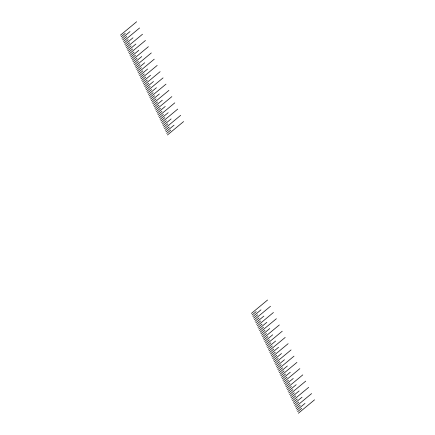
<?xml version="1.0" encoding="UTF-8"?>
<svg xmlns="http://www.w3.org/2000/svg" width="435" height="435" viewBox="0 0 435 435"><rect width="100%" height="100%" fill="white"/><g stroke="black" fill="none" stroke-linecap="round" stroke-linejoin="round"><path stroke-width="0.65" d="M120.451 35.181L136.639 21.75M121.186 36.736L125.236 33.381M121.92 38.296L130.016 31.581M122.654 39.857L126.699 36.502M123.388 41.417L139.575 27.987M124.122 42.978L128.167 39.618M124.856 44.533L132.952 37.823M125.59 46.094L129.635 42.739M126.324 47.654L142.511 34.229M127.058 49.215L131.104 45.86M127.792 50.775L135.883 44.06M128.526 52.336L132.572 48.976M129.26 53.891L145.448 40.466M129.994 55.452L134.04 52.097M130.728 57.012L138.819 50.297M131.462 58.573L135.508 55.212M132.196 60.133L148.378 46.703M132.931 61.688L136.976 58.333M133.665 63.249L141.756 56.534M134.399 64.81L138.444 61.455M135.133 66.37L151.315 52.939M135.867 67.931L139.912 64.57M136.601 69.491L144.692 62.776M137.335 71.046L141.38 67.691M138.069 72.607L154.251 59.182M138.803 74.168L142.849 70.813M139.537 75.728L147.628 69.013M140.271 77.289L144.317 73.928M141 78.844L157.187 65.419M141.734 80.404L145.785 77.049M142.468 81.965L150.564 75.25M143.202 83.525L147.253 80.165M143.936 85.086L160.124 71.655M144.67 86.641L148.716 83.286M145.404 88.202L153.501 81.486M146.138 89.762L150.184 86.407M146.872 91.323L163.06 77.892M147.606 92.883L151.652 89.523M148.34 94.444L156.431 87.729M149.075 95.999L153.12 92.644M149.809 97.56L165.996 84.134M150.543 99.12L154.588 95.765M151.277 100.681L159.368 93.965M152.011 102.241L156.056 98.881M152.745 103.796L168.927 90.371M153.479 105.357L157.524 102.002M154.213 106.918L162.304 100.202M154.947 108.478L158.992 105.118M155.681 110.039L171.863 96.608M156.415 111.599L160.461 108.239M157.149 113.154L165.24 106.444M157.883 114.715L161.929 111.36M158.617 116.275L174.799 102.845M159.351 117.836L163.397 114.476M160.085 119.397L168.176 112.681M160.819 120.952L164.865 117.597M161.554 122.512L177.736 109.087M162.282 124.073L166.333 120.718M163.016 125.633L171.113 118.918M163.75 127.194L167.801 123.834M164.484 128.749L180.672 115.324M165.218 130.31L169.264 126.955M165.952 131.87L174.049 125.155M166.687 133.431L170.732 130.076M167.421 134.991L183.608 121.561M251.392 313.439L267.579 300.009M252.126 315L256.171 311.639M252.86 316.555L260.951 309.845M253.594 318.115L257.64 314.761M254.328 319.676L270.516 306.251M255.062 321.237L259.108 317.882M255.796 322.797L263.887 316.082M256.53 324.358L260.576 320.997M257.264 325.913L273.446 312.488M257.998 327.473L262.044 324.118M258.733 329.034L266.824 322.319M259.467 330.595L263.512 327.234M260.201 332.155L276.383 318.724M260.935 333.71L264.98 330.355M261.669 335.271L269.76 328.555M262.403 336.831L266.448 333.476M263.137 338.392L279.319 324.961M263.871 339.952L267.916 336.592M264.605 341.513L272.696 334.798M265.339 343.068L269.385 339.713M266.073 344.629L282.255 331.204M266.807 346.189L270.853 342.834M267.536 347.75L275.632 341.035M268.27 349.31L272.321 345.95M269.004 350.866L285.191 337.44M269.738 352.426L273.789 349.071M270.472 353.987L278.569 347.271M271.206 355.547L275.252 352.187M271.94 357.108L288.128 343.677M272.674 358.663L276.72 355.308M273.408 360.224L281.499 353.514M274.142 361.784L278.188 358.429M274.876 363.345L291.064 349.914M275.611 364.905L279.656 361.545M276.345 366.466L284.436 359.75M277.079 368.021L281.124 364.666M277.813 369.581L294 356.156M278.547 371.142L282.592 367.787M279.281 372.703L287.372 365.987M280.015 374.263L284.06 370.903M280.749 375.818L296.931 362.393M281.483 377.379L285.529 374.024M282.217 378.939L290.308 372.224M282.951 380.5L286.997 377.14M283.685 382.06L299.867 368.63M284.419 383.621L288.465 380.261M285.153 385.176L293.244 378.466M285.887 386.737L289.933 383.382M286.621 388.297L302.803 374.867M287.356 389.858L291.401 386.497M288.084 391.418L296.181 384.703M288.818 392.974L292.869 389.619M289.552 394.534L305.74 381.109M290.286 396.095L294.337 392.74M291.02 397.655L299.117 390.94M291.754 399.216L295.8 395.855M292.489 400.771L308.676 387.346M293.223 402.331L297.268 398.977M293.957 403.892L302.048 397.177M294.691 405.453L298.736 402.098M295.425 407.013L311.612 393.583M296.159 408.574L300.204 405.213M296.893 410.129L304.984 403.419M297.627 411.689L301.672 408.334M298.361 413.25L314.548 399.819"/></g></svg>
